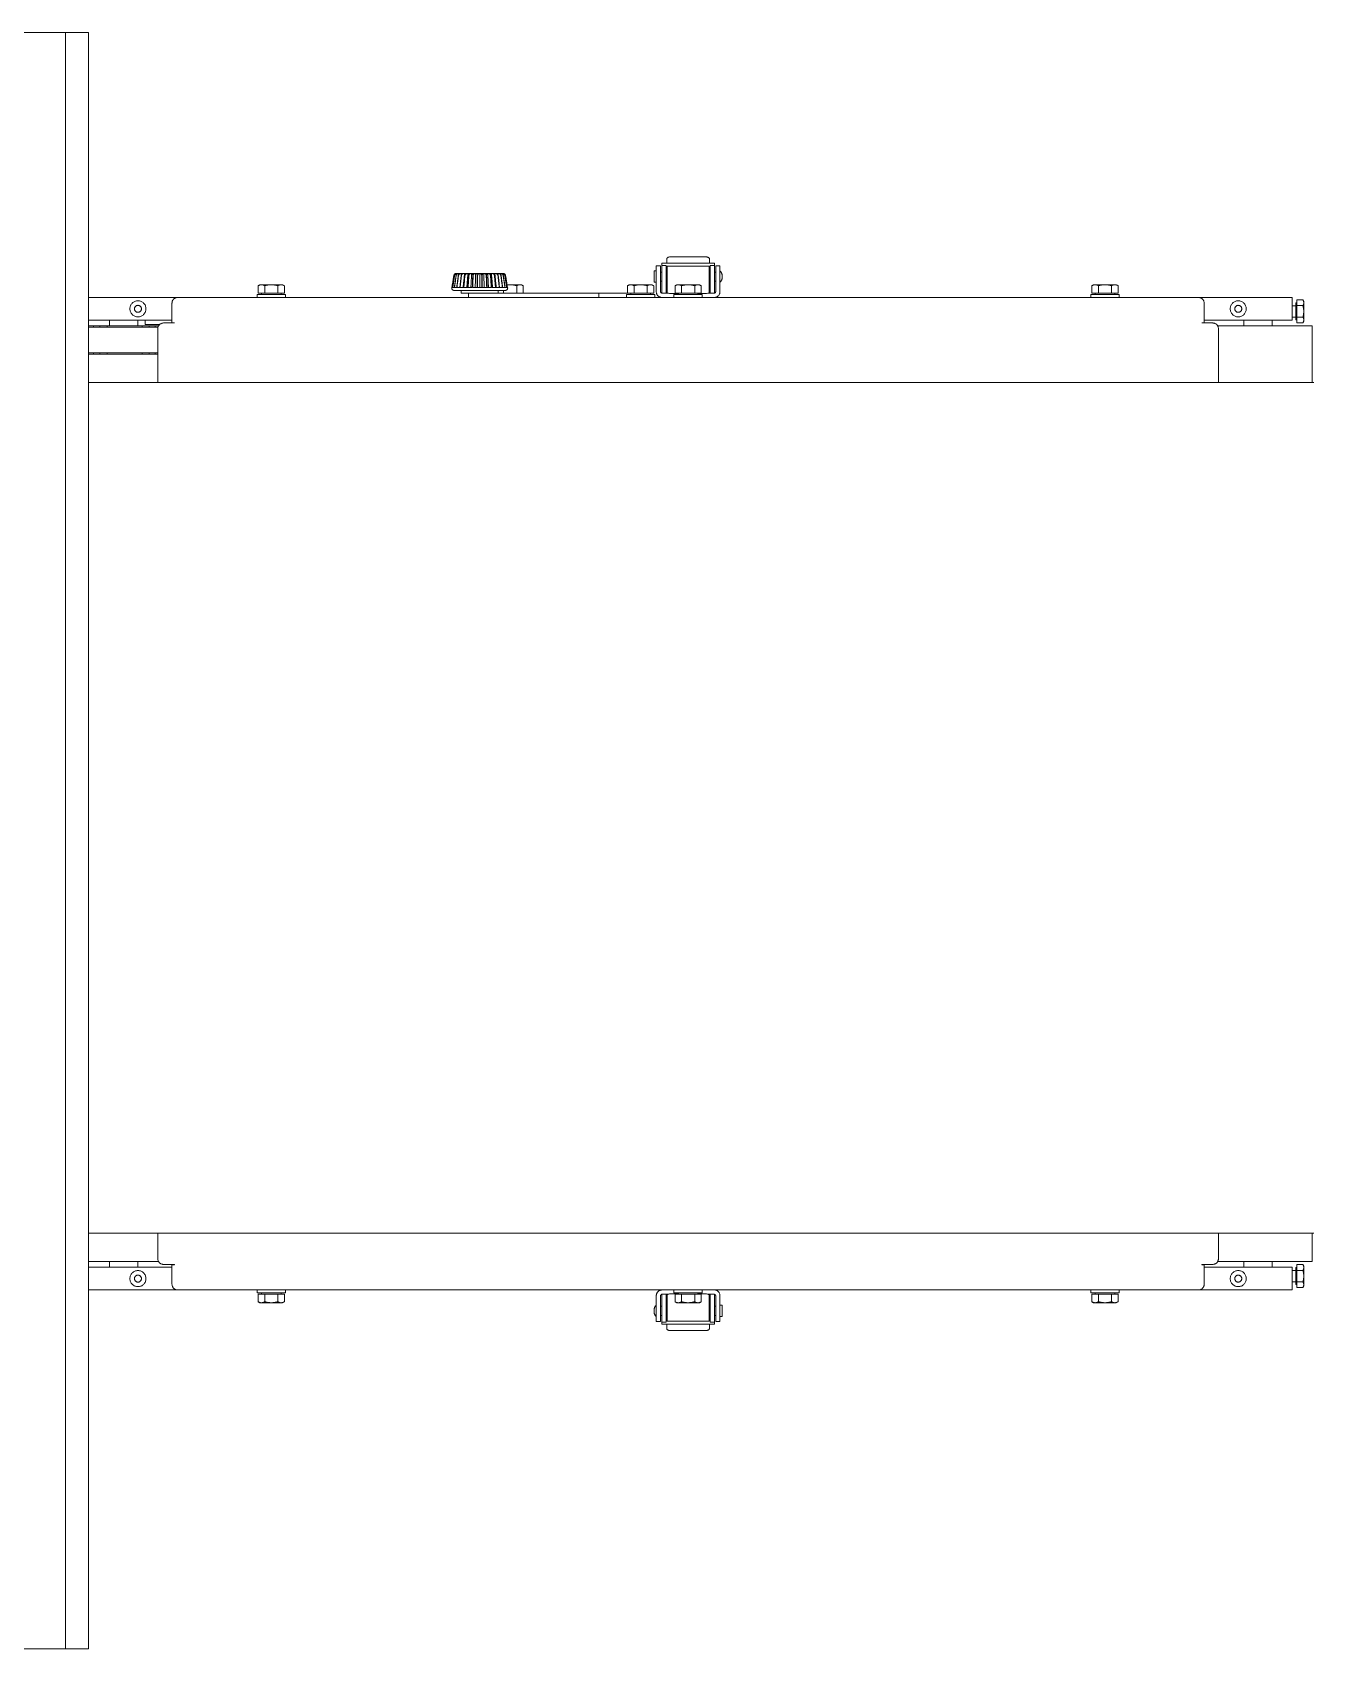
# Model space of a CAD drawing. Extents: x -681219 to -550379, y -242630 to -158199.
# Drawn here: x -671570 to -671118, y -214197 to -213627 of the extents above; entities that cross this region are included whole.
import ezdxf

# ---------------------------------------------------------------- set-up
doc = ezdxf.new("R2010")
doc.units = 0
doc.header["$LTSCALE"] = 1000
doc.linetypes.add('DASHED2', pattern=[9.525, 6.35, -3.175])
doc.layers.get('0').update_dxf_attribs({"linetype": 'CONTINUOUS'})
doc.layers.add('future', color=4, linetype='DASHED2', lineweight=0)

# ---------------------------------------------------------------- blocks, each defined once
blk = doc.blocks.new('A$Caddf9ae6')
at = {"color": 0}
for p, q in [((-152.79, -2654.37), (-153.33, -2654.68)), ((-153.33, -2656.77), (-153.33, -2654.68)), ((-152.32, -2654.37), (-152.79, -2654.37)), ((-149.29, -2654.37), (-152.32, -2654.37)), ((-151.31, -2656.77), (-151.31, -2654.68)), ((-146.26, -2654.37), (-149.29, -2654.37)), ((-147.27, -2656.77), (-147.27, -2654.68)), ((-145.79, -2654.37), (-146.26, -2654.37)), ((-145.79, -2654.37), (-145.25, -2654.68)), ((-145.25, -2656.77), (-145.25, -2654.68)), ((-144.19, -2684.74), (-144.19, -2651.47)), ((-134.19, -2651.47), (-144.19, -2651.47)), ((-134.19, -2670.47), (-134.19, -2650.77)), ((165.81, -2650.77), (165.81, -2670.47)), ((185.81, -2651.47), (165.81, -2651.47)), ((185.81, -2651.47), (185.81, -2684.74)), ((187.41, -2654.37), (186.87, -2654.68)), ((186.87, -2656.77), (186.87, -2654.68)), ((187.88, -2654.37), (187.41, -2654.37)), ((190.91, -2654.37), (187.88, -2654.37)), ((188.89, -2656.77), (188.89, -2654.68)), ((193.94, -2654.37), (190.91, -2654.37)), ((192.93, -2656.77), (192.93, -2654.68)), ((194.41, -2654.37), (193.94, -2654.37)), ((194.41, -2654.37), (194.95, -2654.68)), ((194.95, -2656.77), (194.95, -2654.68)), ((-154.19, -2658.47), (-154.19, -2671.47)), ((-154.19, -2658.47), (-146.19, -2658.47)), ((-151.31, -2656.77), (-153.33, -2656.77)), ((-152.3, -2656.77), (-152.3, -2657.17)), ((-152.3, -2657.17), (-146.27, -2657.17)), ((-147.27, -2656.77), (-151.31, -2656.77)), ((-151.29, -2657.17), (-151.29, -2658.47)), ((-147.29, -2657.17), (-147.29, -2658.47)), ((-145.25, -2656.77), (-147.27, -2656.77)), ((-146.27, -2656.77), (-146.27, -2657.17)), ((-146.19, -2671.47), (-146.19, -2658.47)), ((188.89, -2656.77), (186.87, -2656.77)), ((187.81, -2658.47), (195.81, -2658.47)), ((187.81, -2658.47), (187.81, -2671.47)), ((187.9, -2656.77), (187.9, -2657.17)), ((187.9, -2657.17), (193.93, -2657.17)), ((192.93, -2656.77), (188.89, -2656.77)), ((188.91, -2657.17), (188.91, -2658.47)), ((192.91, -2657.17), (192.91, -2658.47)), ((194.95, -2656.77), (192.93, -2656.77)), ((193.93, -2656.77), (193.93, -2657.17)), ((195.81, -2671.47), (195.81, -2658.47)), ((-146.19, -2665.47), (-144.19, -2665.47)), ((185.81, -2665.47), (187.81, -2665.47)), ((-154.19, -2691.47), (-154.19, -2671.47)), ((-146.19, -2689.47), (-146.19, -2671.47)), ((-134.19, -2670.47), (-134.19, -3070.47)), ((165.81, -3070.47), (165.81, -2670.47)), ((187.81, -2671.47), (187.81, -2689.47)), ((195.81, -2671.47), (195.81, -2691.47)), ((-146.19, -2675.47), (-144.19, -2675.47)), ((185.81, -2675.47), (187.81, -2675.47)), ((-134.19, -2684.47), (-143.19, -2684.47)), ((184.81, -2684.47), (165.81, -2684.47)), ((-152.19, -2689.47), (-145.29, -2689.47)), ((-145.29, -2690.3), (-145.29, -2689.47)), ((-145.19, -2690.3), (-145.29, -2690.3)), ((-145.19, -2686.47), (-145.19, -2689.39)), ((-145.19, -2689.39), (-145.19, -2689.55)), ((-145.19, -2689.55), (-145.19, -2690.3)), ((186.81, -2689.39), (186.81, -2686.47)), ((186.81, -2689.39), (186.81, -2689.55)), ((186.81, -2690.3), (186.81, -2689.55)), ((186.91, -2690.3), (186.81, -2690.3)), ((186.91, -2689.47), (193.81, -2689.47)), ((186.91, -2689.47), (186.91, -2690.3)), ((-154.19, -3051.47), (-154.19, -2691.47)), ((195.81, -2691.47), (195.81, -3051.47)), ((-158.69, -2720.47), (-158.33, -2719.85)), ((-158.69, -2720.47), (-158.69, -2721)), ((-158.69, -2721), (-158.69, -2724.47)), ((-158.69, -2724.47), (-158.69, -2727.93)), ((-155.69, -2719.85), (-158.33, -2719.85)), ((-155.69, -2722.16), (-158.33, -2722.16)), ((-155.69, -2719.85), (-155.69, -2722.16)), ((-155.69, -2721.03), (-155.19, -2721.03)), ((-155.69, -2722.16), (-155.69, -2726.78)), ((-155.19, -2719.47), (-155.19, -2729.47)), ((-155.19, -2719.47), (-154.19, -2719.47)), ((196.81, -2719.47), (195.81, -2719.47)), ((196.81, -2729.47), (196.81, -2719.47)), ((197.31, -2721.03), (196.81, -2721.03)), ((197.31, -2722.16), (197.31, -2719.85)), ((197.31, -2719.85), (199.96, -2719.85)), ((197.31, -2726.78), (197.31, -2722.16)), ((197.31, -2722.16), (199.96, -2722.16)), ((200.31, -2720.47), (199.96, -2719.85)), ((200.31, -2721), (200.31, -2720.47)), ((200.31, -2724.47), (200.31, -2721)), ((200.31, -2727.93), (200.31, -2724.47)), ((-158.69, -2727.93), (-158.69, -2728.47)), ((-158.69, -2728.47), (-158.33, -2729.09)), ((-155.69, -2726.78), (-158.33, -2726.78)), ((-155.69, -2729.09), (-158.33, -2729.09)), ((-155.69, -2726.78), (-155.69, -2729.09)), ((-155.69, -2727.91), (-155.19, -2727.91)), ((-155.19, -2729.47), (-154.19, -2729.47)), ((196.81, -2729.47), (195.81, -2729.47)), ((197.31, -2727.91), (196.81, -2727.91)), ((197.31, -2726.78), (199.96, -2726.78)), ((197.31, -2729.09), (197.31, -2726.78)), ((197.31, -2729.09), (199.96, -2729.09)), ((200.31, -2728.47), (199.96, -2729.09)), ((200.31, -2728.47), (200.31, -2727.93)), ((-163.7, -2860.23), (-165.29, -2860.23)), ((-165.29, -2860.23), (-165.29, -2861.75)), ((-156.22, -2860.23), (-163.7, -2860.23)), ((-163.55, -2859.47), (-159.56, -2859.47)), ((-163.55, -2859.47), (-163.55, -2860.23)), ((-159.56, -2859.47), (-159.56, -2860.23)), ((205.33, -2860.23), (197.85, -2860.23)), ((203.46, -2859.45), (202.9, -2859.45)), ((206.91, -2860.23), (205.33, -2860.23)), ((206.91, -2860.23), (206.91, -2861.75)), ((-168.54, -2865.45), (-168.54, -2877.49)), ((-167, -2863.92), (-167.78, -2863.92)), ((-166.25, -2863.92), (-167, -2863.92)), ((-166.25, -2862.2), (-166.25, -2862.2)), ((-166.25, -2862.2), (-165.52, -2862.2)), ((-166.25, -2862.2), (-166.25, -2863.92)), ((-166.25, -2880.74), (-166.25, -2862.2)), ((-157.62, -2862.2), (-165.52, -2862.2)), ((-165.52, -2862.2), (-165.52, -2863.72)), ((-157.62, -2863.72), (-165.52, -2863.72)), ((-163.7, -2861.75), (-165.29, -2861.75)), ((-165.17, -2864.04), (-160.29, -2864.04)), ((-165.17, -2878.9), (-165.17, -2864.04)), ((-163.7, -2861.75), (-156.22, -2861.75)), ((-163.17, -2861.75), (-163.17, -2862.2)), ((-163.17, -2863.72), (-163.17, -2864.04)), ((-160.29, -2864.04), (-156.55, -2864.04)), ((-159.94, -2861.75), (-159.94, -2862.2)), ((-159.94, -2863.72), (-159.94, -2864.04)), ((-158.69, -2867.47), (-158.33, -2866.85)), ((-155.69, -2866.85), (-158.33, -2866.85)), ((-157.62, -2862.2), (-155.71, -2862.2)), ((-157.62, -2863.72), (-155.71, -2863.72)), ((-155.85, -2864.04), (-156.55, -2864.04)), ((-155.58, -2864.94), (-155.85, -2864.04)), ((-155.71, -2862.26), (-155.71, -2864.51)), ((-155.69, -2866.85), (-155.69, -2869.16)), ((-155.58, -2868.03), (-155.58, -2864.94)), ((-155.19, -2866.47), (-155.19, -2876.47)), ((-155.19, -2866.47), (-154.19, -2866.47)), ((196.81, -2866.47), (195.81, -2866.47)), ((196.81, -2876.47), (196.81, -2866.47)), ((197.48, -2864.04), (197.2, -2864.94)), ((197.2, -2864.94), (197.2, -2868.03)), ((197.31, -2866.85), (199.96, -2866.85)), ((197.31, -2869.16), (197.31, -2866.85)), ((197.34, -2862.2), (199.25, -2862.2)), ((197.34, -2864.51), (197.34, -2862.26)), ((197.34, -2863.72), (199.25, -2863.72)), ((197.48, -2864.04), (198.18, -2864.04)), ((197.85, -2861.75), (205.33, -2861.75)), ((201.92, -2864.04), (198.18, -2864.04)), ((207.14, -2862.2), (199.25, -2862.2)), ((203.18, -2863.72), (199.25, -2863.72)), ((200.31, -2867.47), (199.96, -2866.85)), ((201.57, -2862.2), (201.57, -2861.75)), ((201.57, -2864.04), (201.57, -2863.72)), ((206.8, -2864.04), (201.92, -2864.04)), ((207.14, -2863.72), (203.18, -2863.72)), ((204.79, -2862.2), (204.79, -2861.75)), ((204.79, -2864.04), (204.79, -2863.72)), ((206.91, -2861.75), (205.33, -2861.75)), ((206.8, -2864.04), (206.8, -2878.9)), ((207.88, -2862.2), (207.14, -2862.2)), ((207.14, -2863.72), (207.14, -2862.2)), ((207.88, -2863.92), (207.88, -2862.2)), ((207.88, -2862.2), (207.88, -2862.2)), ((207.88, -2862.2), (207.88, -2880.74)), ((208.63, -2863.92), (207.88, -2863.92)), ((209.4, -2863.92), (208.63, -2863.92)), ((210.16, -2877.49), (210.16, -2865.45)), ((-158.69, -2867.47), (-158.69, -2868)), ((-158.69, -2868), (-158.69, -2871.47)), ((-158.69, -2871.47), (-158.69, -2874.93)), ((-155.69, -2869.16), (-158.33, -2869.16)), ((-155.69, -2868.03), (-155.19, -2868.03)), ((-155.69, -2869.16), (-155.69, -2873.78)), ((197.31, -2868.03), (196.81, -2868.03)), ((197.31, -2869.16), (199.96, -2869.16)), ((197.31, -2873.78), (197.31, -2869.16)), ((200.31, -2868), (200.31, -2867.47)), ((200.31, -2871.47), (200.31, -2868)), ((200.31, -2874.93), (200.31, -2871.47)), ((-158.69, -2874.93), (-158.69, -2875.47)), ((-158.69, -2875.47), (-158.33, -2876.09)), ((-155.69, -2873.78), (-158.33, -2873.78)), ((-155.69, -2876.09), (-158.33, -2876.09)), ((-155.85, -2878.9), (-155.58, -2878)), ((-155.71, -2878.43), (-155.71, -2880.67)), ((-155.69, -2873.78), (-155.69, -2876.09)), ((-155.69, -2874.91), (-155.19, -2874.91)), ((-155.58, -2878), (-155.58, -2874.91)), ((-155.19, -2876.47), (-154.19, -2876.47)), ((196.81, -2876.47), (195.81, -2876.47)), ((197.31, -2874.91), (196.81, -2874.91)), ((197.2, -2874.91), (197.2, -2878)), ((197.2, -2878), (197.48, -2878.9)), ((197.31, -2873.78), (199.96, -2873.78)), ((197.31, -2876.09), (197.31, -2873.78)), ((197.31, -2876.09), (199.96, -2876.09)), ((197.34, -2880.67), (197.34, -2878.43)), ((200.31, -2875.47), (199.96, -2876.09)), ((200.31, -2875.47), (200.31, -2874.93)), ((-167.78, -2879.01), (-167, -2879.01)), ((-167, -2879.01), (-166.25, -2879.01)), ((-166.25, -2879.01), (-166.25, -2880.74)), ((-166.25, -2880.74), (-166.25, -2880.74)), ((-166.25, -2880.74), (-165.52, -2880.74)), ((-165.52, -2879.21), (-161.55, -2879.21)), ((-165.52, -2879.21), (-165.52, -2880.74)), ((-165.52, -2880.74), (-157.62, -2880.74)), ((-165.29, -2881.18), (-163.7, -2881.18)), ((-165.29, -2882.71), (-165.29, -2881.18)), ((-165.29, -2882.71), (-163.7, -2882.71)), ((-165.17, -2878.9), (-160.29, -2878.9)), ((-156.22, -2881.18), (-163.7, -2881.18)), ((-163.7, -2882.71), (-156.22, -2882.71)), ((-163.17, -2878.9), (-163.17, -2879.21)), ((-163.17, -2880.74), (-163.17, -2881.18)), ((-161.83, -2883.49), (-161.28, -2883.49)), ((-161.55, -2879.21), (-157.62, -2879.21)), ((-160.29, -2878.9), (-156.55, -2878.9)), ((-159.94, -2878.9), (-159.94, -2879.21)), ((-159.94, -2880.74), (-159.94, -2881.18)), ((-155.71, -2879.21), (-157.62, -2879.21)), ((-155.71, -2880.74), (-157.62, -2880.74)), ((-155.85, -2878.9), (-156.55, -2878.9)), ((195.81, -2883.23), (196.81, -2883.23)), ((196.81, -2883.23), (196.81, -2893.23)), ((197.31, -2885.92), (197.31, -2883.61)), ((197.31, -2883.61), (199.96, -2883.61)), ((199.25, -2879.21), (197.34, -2879.21)), ((199.25, -2880.74), (197.34, -2880.74)), ((197.48, -2878.9), (198.18, -2878.9)), ((205.33, -2881.18), (197.85, -2881.18)), ((197.85, -2882.71), (205.33, -2882.71)), ((201.92, -2878.9), (198.18, -2878.9)), ((199.25, -2879.21), (207.14, -2879.21)), ((199.25, -2880.74), (207.14, -2880.74)), ((200.31, -2884.23), (199.96, -2883.61)), ((201.19, -2883.47), (201.19, -2882.71)), ((205.17, -2883.47), (201.19, -2883.47)), ((201.57, -2879.21), (201.57, -2878.9)), ((201.57, -2881.18), (201.57, -2880.74)), ((206.8, -2878.9), (201.92, -2878.9)), ((204.79, -2879.21), (204.79, -2878.9)), ((204.79, -2881.18), (204.79, -2880.74)), ((205.17, -2883.47), (205.17, -2882.71)), ((205.33, -2881.18), (206.91, -2881.18)), ((205.33, -2882.71), (206.91, -2882.71)), ((206.91, -2882.71), (206.91, -2881.18)), ((207.14, -2880.74), (207.14, -2879.21)), ((207.88, -2880.74), (207.14, -2880.74)), ((207.88, -2880.74), (207.88, -2879.01)), ((207.88, -2879.01), (208.63, -2879.01)), ((207.88, -2880.74), (207.88, -2880.74)), ((208.63, -2879.01), (209.4, -2879.01)), ((197.31, -2884.79), (196.81, -2884.79)), ((197.31, -2890.54), (197.31, -2885.92)), ((197.31, -2885.92), (199.96, -2885.92)), ((200.31, -2884.76), (200.31, -2884.23)), ((200.31, -2888.23), (200.31, -2884.76)), ((200.31, -2891.69), (200.31, -2888.23)), ((195.81, -2893.23), (196.81, -2893.23)), ((197.31, -2891.67), (196.81, -2891.67)), ((197.31, -2890.54), (199.96, -2890.54)), ((197.31, -2892.85), (197.31, -2890.54)), ((197.31, -2901.5), (197.31, -2891.67)), ((197.31, -2892.85), (199.96, -2892.85)), ((200.31, -2892.23), (199.96, -2892.85)), ((200.31, -2892.23), (200.31, -2891.69)), ((197.31, -2902.97), (195.81, -2902.97)), ((197.31, -2902.97), (197.31, -2901.5)), ((197.31, -2902.97), (197.31, -2904.97)), ((197.31, -2943.97), (197.31, -2904.97)), ((197.31, -2931.92), (197.31, -2929.61)), ((197.31, -2929.61), (199.96, -2929.61)), ((200.31, -2930.23), (199.96, -2929.61)), ((197.31, -2930.79), (197.31, -2930.79)), ((197.31, -2936.54), (197.31, -2931.92)), ((197.31, -2931.92), (199.96, -2931.92)), ((199.31, -2935.13), (199.24, -2935.11)), ((199.31, -2935.13), (199.31, -2935.16)), ((199.31, -2935.17), (199.31, -2935.44)), ((199.31, -2935.48), (199.31, -2936.02)), ((200.31, -2930.76), (200.31, -2930.23)), ((200.31, -2934.23), (200.31, -2930.76)), ((200.31, -2935.31), (200.31, -2934.23)), ((197.31, -2936.54), (198.31, -2936.54)), ((197.31, -2938.47), (197.31, -2936.54)), ((197.31, -2937.67), (197.31, -2937.67)), ((197.31, -2938.47), (198.31, -2938.47)), ((198.31, -2954.03), (198.31, -2935.9)), ((199.31, -2936.08), (199.31, -2936.86)), ((199.31, -2936.95), (199.31, -2937.96)), ((199.31, -2938.06), (199.31, -2939.26)), ((199.31, -2939.38), (199.31, -2940.74)), ((199.31, -2940.87), (199.31, -2942.35)), ((204.31, -2936.77), (204.31, -2953.16)), ((197.31, -2943.97), (197.31, -2948.97)), ((199.31, -2942.49), (199.31, -2944.04)), ((199.31, -2944.18), (199.31, -2945.75)), ((199.31, -2945.9), (199.31, -2947.44)), ((195.81, -2948.97), (197.31, -2948.97)), ((197.31, -2948.97), (197.31, -2951.47)), ((197.31, -2951.47), (198.31, -2951.47)), ((199.31, -2947.59), (199.31, -2949.06)), ((199.31, -2949.19), (199.31, -2950.55)), ((199.31, -2950.67), (199.31, -2951.87)), ((199.31, -2951.98), (199.31, -2952.99)), ((199.31, -2954.81), (199.24, -2954.82)), ((199.31, -2953.07), (199.31, -2953.86)), ((199.31, -2953.92), (199.31, -2954.45)), ((199.31, -2954.49), (199.31, -2954.76)), ((199.31, -2954.78), (199.31, -2954.81)), ((-158.69, -3014.47), (-158.33, -3013.85)), ((-158.69, -3014.47), (-158.69, -3015)), ((-158.69, -3015), (-158.69, -3018.47)), ((-155.69, -3013.85), (-158.33, -3013.85)), ((-155.69, -3013.85), (-155.69, -3016.16)), ((-155.69, -3015.03), (-155.19, -3015.03)), ((-155.19, -3013.47), (-155.19, -3023.47)), ((-155.19, -3013.47), (-154.19, -3013.47)), ((196.81, -3013.47), (195.81, -3013.47)), ((196.81, -3023.47), (196.81, -3013.47)), ((197.31, -3015.03), (196.81, -3015.03)), ((197.31, -3016.16), (197.31, -3013.85)), ((197.31, -3013.85), (199.96, -3013.85)), ((200.31, -3014.47), (199.96, -3013.85)), ((200.31, -3015), (200.31, -3014.47)), ((200.31, -3018.47), (200.31, -3015)), ((-158.69, -3018.47), (-158.69, -3021.93)), ((-155.69, -3016.16), (-158.33, -3016.16)), ((-155.69, -3020.78), (-158.33, -3020.78)), ((-155.69, -3016.16), (-155.69, -3020.78)), ((-155.69, -3020.78), (-155.69, -3023.09)), ((197.31, -3020.78), (197.31, -3016.16)), ((197.31, -3016.16), (199.96, -3016.16)), ((197.31, -3020.78), (199.96, -3020.78)), ((197.31, -3023.09), (197.31, -3020.78)), ((200.31, -3021.93), (200.31, -3018.47)), ((-158.69, -3021.93), (-158.69, -3022.47)), ((-158.69, -3022.47), (-158.33, -3023.09)), ((-155.69, -3023.09), (-158.33, -3023.09)), ((-155.69, -3021.91), (-155.19, -3021.91)), ((-155.19, -3023.47), (-154.19, -3023.47)), ((196.81, -3023.47), (195.81, -3023.47)), ((197.31, -3021.91), (196.81, -3021.91)), ((197.31, -3023.09), (199.96, -3023.09)), ((200.31, -3022.47), (199.96, -3023.09)), ((200.31, -3022.47), (200.31, -3021.93)), ((-154.19, -3071.47), (-154.19, -3051.47)), ((-145.29, -3053.47), (-152.19, -3053.47)), ((-146.19, -3071.47), (-146.19, -3053.47)), ((-145.29, -3053.47), (-145.29, -3052.64)), ((-145.29, -3052.64), (-145.19, -3052.64)), ((-145.19, -3052.64), (-145.19, -3053.39)), ((-145.19, -3053.55), (-145.19, -3053.39)), ((-145.19, -3056.46), (-145.19, -3053.55)), ((186.81, -3053.39), (186.81, -3052.64)), ((186.81, -3052.64), (186.91, -3052.64)), ((186.81, -3053.55), (186.81, -3053.39)), ((186.81, -3053.55), (186.81, -3056.46)), ((186.91, -3052.64), (186.91, -3053.47)), ((193.81, -3053.47), (186.91, -3053.47)), ((187.81, -3053.47), (187.81, -3071.47)), ((195.81, -3051.47), (195.81, -3071.47)), ((-144.19, -3058.19), (-144.19, -3082.97)), ((-134.19, -3058.46), (-143.19, -3058.46)), ((184.81, -3058.46), (165.81, -3058.46)), ((175.81, -3058.46), (175.81, -3082.97)), ((176.31, -3059.37), (175.81, -3059.37)), ((176.31, -3058.46), (176.31, -3064.15)), ((185.31, -3064.15), (185.31, -3058.4)), ((185.81, -3059.37), (185.31, -3059.37)), ((185.81, -3058.19), (185.81, -3058.33)), ((185.81, -3058.33), (185.81, -3059.19)), ((185.81, -3059.19), (185.81, -3059.37)), ((185.81, -3059.37), (185.81, -3059.42)), ((185.81, -3059.42), (185.81, -3059.99)), ((185.81, -3059.99), (185.81, -3060.21)), ((185.81, -3060.21), (185.81, -3061.01)), ((186.31, -3057.78), (186.31, -3062.41)), ((-144.19, -3065.47), (-146.19, -3065.47)), ((176.31, -3061.5), (175.81, -3061.5)), ((176.31, -3063.97), (175.81, -3063.97)), ((176.31, -3082.97), (176.31, -3064.15)), ((185.81, -3061.5), (185.31, -3061.5)), ((185.81, -3063.97), (185.31, -3063.97)), ((185.31, -3064.15), (185.31, -3082.97)), ((185.81, -3061.01), (185.81, -3061.33)), ((185.81, -3061.33), (185.81, -3061.5)), ((185.81, -3061.5), (185.81, -3061.58)), ((185.81, -3061.58), (185.81, -3062.25)), ((185.81, -3062.25), (185.81, -3062.48)), ((185.81, -3062.48), (185.81, -3063.19)), ((185.81, -3063.19), (185.81, -3063.51)), ((185.81, -3063.51), (185.81, -3063.89)), ((185.81, -3063.89), (185.81, -3063.97)), ((185.81, -3063.97), (185.81, -3064.09)), ((185.81, -3064.09), (185.81, -3064.84)), ((185.81, -3064.84), (185.81, -3065.06)), ((185.81, -3065.06), (185.81, -3065.66)), ((187.81, -3065.47), (185.81, -3065.47)), ((185.81, -3065.66), (185.81, -3065.97)), ((185.81, -3065.97), (185.81, -3066.38)), ((185.81, -3066.38), (185.81, -3066.58)), ((185.81, -3066.58), (185.81, -3066.69)), ((186.31, -3062.97), (186.31, -3062.41)), ((186.31, -3062.97), (187.81, -3062.97)), ((-154.19, -3071.47), (-154.19, -3082.97)), ((-146.19, -3082.97), (-146.19, -3071.47)), ((-134.19, -3082.97), (-134.19, -3070.47)), ((165.81, -3070.47), (165.81, -3082.97)), ((185.81, -3066.69), (185.81, -3066.84)), ((185.81, -3066.84), (185.81, -3067.64)), ((185.81, -3067.64), (185.81, -3067.85)), ((185.81, -3067.85), (185.81, -3068.31)), ((185.81, -3068.31), (185.81, -3068.6)), ((185.81, -3068.6), (185.81, -3069.03)), ((185.81, -3069.03), (185.81, -3069.28)), ((185.81, -3069.28), (185.81, -3069.55)), ((185.81, -3069.55), (185.81, -3069.73)), ((185.81, -3069.73), (185.81, -3070.55)), ((185.81, -3070.55), (185.81, -3070.73)), ((185.81, -3070.73), (185.81, -3071.04)), ((185.81, -3071.04), (185.81, -3071.3)), ((185.81, -3071.3), (185.81, -3071.73)), ((185.81, -3071.73), (185.81, -3072.01)), ((185.81, -3072.01), (185.81, -3072.44)), ((187.81, -3071.47), (187.81, -3082.97)), ((195.81, -3082.97), (195.81, -3071.47)), ((-144.19, -3075.47), (-146.19, -3075.47)), ((175.81, -3076.36), (176.31, -3076.36)), ((185.31, -3076.36), (185.81, -3076.36)), ((185.81, -3072.44), (185.81, -3072.64)), ((185.81, -3072.64), (185.81, -3073.45)), ((185.81, -3073.45), (185.81, -3073.61)), ((185.81, -3073.61), (185.81, -3073.75)), ((185.81, -3073.75), (185.81, -3073.97)), ((185.81, -3073.97), (185.81, -3074.38)), ((185.81, -3074.38), (185.81, -3074.69)), ((185.81, -3074.69), (185.81, -3075.26)), ((185.81, -3075.26), (185.81, -3075.48)), ((187.81, -3075.47), (185.81, -3075.47)), ((185.81, -3075.48), (185.81, -3076.24)), ((185.81, -3076.24), (185.81, -3076.36)), ((185.81, -3076.36), (185.81, -3076.5)), ((185.81, -3076.5), (185.81, -3076.88)), ((185.81, -3076.88), (185.81, -3077.21)), ((185.81, -3077.21), (185.81, -3077.89)), ((185.81, -3077.89), (185.81, -3078.12)), ((-280.69, -3082.97), (-256.69, -3082.97)), ((-280.69, -3090.97), (-280.69, -3082.97)), ((265.31, -3082.97), (-256.69, -3082.97)), ((175.81, -3078.9), (176.31, -3078.9)), ((175.81, -3081.12), (176.31, -3081.12)), ((175.81, -3082.93), (176.31, -3082.93)), ((185.31, -3078.9), (185.81, -3078.9)), ((185.31, -3081.12), (185.81, -3081.12)), ((185.31, -3082.93), (185.81, -3082.93)), ((185.81, -3078.12), (185.81, -3078.81)), ((185.81, -3078.81), (185.81, -3078.9)), ((185.81, -3078.9), (185.81, -3079.14)), ((185.81, -3079.14), (185.81, -3079.46)), ((185.81, -3079.46), (185.81, -3080.24)), ((185.81, -3080.24), (185.81, -3080.47)), ((185.81, -3080.47), (185.81, -3081.06)), ((185.81, -3081.06), (185.81, -3081.12)), ((185.81, -3081.12), (185.81, -3081.37)), ((185.81, -3081.37), (185.81, -3082.22)), ((185.81, -3082.22), (185.81, -3082.43)), ((185.81, -3082.43), (185.81, -3082.9)), ((185.81, -3082.9), (185.81, -3082.93)), ((185.81, -3082.93), (185.81, -3082.97)), ((265.31, -3082.97), (289.31, -3082.97)), ((289.31, -3090.97), (289.31, -3082.97)), ((-280.69, -3090.97), (-256.69, -3090.97)), ((-280.69, -3090.97), (-280.69, -3534.97)), ((-280.69, -3090.97), (-256.69, -3090.97)), ((265.31, -3090.97), (-256.69, -3090.97)), ((265.31, -3090.97), (-256.69, -3090.97)), ((265.31, -3090.97), (289.31, -3090.97)), ((265.31, -3090.97), (289.31, -3090.97)), ((289.31, -3090.97), (289.31, -3534.97))]:
    blk.add_line(p, q, dxfattribs=at)
for centre, radius in [((-150.19, -2677.47), 2.83), ((-150.19, -2677.47), 1.23), ((191.81, -2677.47), 2.83), ((191.81, -2677.47), 1.23), ((-150.19, -3065.47), 2.83), ((-150.19, -3065.47), 1.23), ((191.81, -3065.47), 2.83), ((191.81, -3065.47), 1.23)]:
    blk.add_circle(centre, radius, dxfattribs=at)
for centre, radius, start, end in [((-152.19, -2691.47), 2, 90, 180), ((193.81, -2691.47), 2, 0, 90), ((-156.22, -2862.26), 2.03, 0, 90), ((197.85, -2862.26), 2.03, 90, 180), ((202.9, -2861.73), 2.28, 90, 138.8132), ((203.46, -2861.73), 2.28, 41.1868, 90), ((-164.22, -2864.23), 0.508, 90, 157.9757), ((-156.22, -2862.26), 0.508, 0, 90), ((197.85, -2862.26), 0.508, 90, 180), ((205.85, -2864.23), 0.508, 22.0243, 90), ((-164.22, -2878.71), 0.508, 202.0243, 270), ((-161.83, -2881.2), 2.28, 221.1868, 270), ((-161.28, -2881.2), 2.28, 270, 318.8132), ((-156.22, -2880.67), 0.508, 270, 0), ((-156.22, -2880.67), 2.03, 270, 0), ((197.85, -2880.67), 2.03, 180, 270), ((197.85, -2880.67), 0.508, 180, 270), ((205.85, -2878.71), 0.508, 270, 337.9757), ((199.11, -2935.9), 0.8, 81, 180), ((203.31, -2936.77), 1, 0, 6.0246), ((199.11, -2954.03), 0.8, 180, 279), ((203.31, -2953.16), 1, 353.9754, 0), ((-152.19, -3051.47), 2, 180, 270), ((193.81, -3051.47), 2, 270, 0)]:
    blk.add_arc(centre, radius, start, end, dxfattribs=at)
for centre, major_axis, ratio, start_param, end_param in [((-143.19, -2686.47), (-2, 0), 0.99863, 4.712389, 6.283185), ((184.81, -2686.47), (2, 0), 0.99863, 0, 1.570796), ((-167.78, -2865.45), (0, 1.52), 0.5, 0, 1.570796), ((209.4, -2865.45), (0, 1.52), 0.5, 4.712389, 6.283185), ((-167.78, -2877.49), (0, -1.52), 0.5, 4.712389, 6.283185), ((209.4, -2877.49), (0, -1.52), 0.5, 0, 1.570796), ((-143.19, -3056.46), (-2, 0), 0.99863, 0, 1.570796), ((184.81, -3056.46), (2, 0), 0.99863, 4.712389, 6.283185)]:
    blk.add_ellipse(centre, major_axis=major_axis, ratio=ratio, start_param=start_param, end_param=end_param, dxfattribs=at)
for points, weights in [([(-152.32, -2654.37), (-152.79, -2654.37), (-153.33, -2654.68)], [1, 1.0379548493, 1]), ([(-151.31, -2654.68), (-151.85, -2654.37), (-152.32, -2654.37)], [1, 1.0379548493, 1]), ([(-149.29, -2654.37), (-150.22, -2654.37), (-151.31, -2654.68)], [1, 1.0379548493, 1]), ([(-147.27, -2654.68), (-148.35, -2654.37), (-149.29, -2654.37)], [1, 1.0379548493, 1]), ([(-146.26, -2654.37), (-146.72, -2654.37), (-147.27, -2654.68)], [1, 1.0379548493, 1]), ([(-145.25, -2654.68), (-145.79, -2654.37), (-146.26, -2654.37)], [1, 1.0379548493, 1]), ([(187.88, -2654.37), (187.41, -2654.37), (186.87, -2654.68)], [1, 1.0379548493, 1]), ([(188.89, -2654.68), (188.35, -2654.37), (187.88, -2654.37)], [1, 1.0379548493, 1]), ([(190.91, -2654.37), (189.98, -2654.37), (188.89, -2654.68)], [1, 1.0379548493, 1]), ([(192.93, -2654.68), (191.85, -2654.37), (190.91, -2654.37)], [1, 1.0379548493, 1]), ([(193.94, -2654.37), (193.48, -2654.37), (192.93, -2654.68)], [1, 1.0379548493, 1]), ([(194.95, -2654.68), (194.41, -2654.37), (193.94, -2654.37)], [1, 1.0379548493, 1]), ([(-158.33, -2719.85), (-158.69, -2720.47), (-158.69, -2721)], [1, 1.0379548493, 1]), ([(-158.69, -2721), (-158.69, -2721.54), (-158.33, -2722.16)], [1, 1.0379548493, 1]), ([(-158.33, -2722.16), (-158.69, -2723.4), (-158.69, -2724.47)], [1, 1.0379548493, 1]), ([(-158.69, -2724.47), (-158.69, -2725.54), (-158.33, -2726.78)], [1, 1.0379548493, 1]), ([(200.31, -2721), (200.31, -2720.47), (199.96, -2719.85)], [1, 1.0379548493, 1]), ([(199.96, -2722.16), (200.31, -2721.54), (200.31, -2721)], [1, 1.0379548493, 1]), ([(200.31, -2724.47), (200.31, -2723.4), (199.96, -2722.16)], [1, 1.0379548493, 1]), ([(199.96, -2726.78), (200.31, -2725.54), (200.31, -2724.47)], [1, 1.0379548493, 1]), ([(-158.33, -2726.78), (-158.69, -2727.4), (-158.69, -2727.93)], [1, 1.0379548493, 1]), ([(-158.69, -2727.93), (-158.69, -2728.47), (-158.33, -2729.09)], [1, 1.0379548493, 1]), ([(200.31, -2727.93), (200.31, -2727.4), (199.96, -2726.78)], [1, 1.0379548493, 1]), ([(199.96, -2729.09), (200.31, -2728.47), (200.31, -2727.93)], [1, 1.0379548493, 1]), ([(-158.33, -2866.85), (-158.69, -2867.47), (-158.69, -2868)], [1, 1.0379548493, 1]), ([(200.31, -2868), (200.31, -2867.47), (199.96, -2866.85)], [1, 1.0379548493, 1]), ([(-158.69, -2868), (-158.69, -2868.54), (-158.33, -2869.16)], [1, 1.0379548493, 1]), ([(-158.33, -2869.16), (-158.69, -2870.4), (-158.69, -2871.47)], [1, 1.0379548493, 1]), ([(-158.69, -2871.47), (-158.69, -2872.54), (-158.33, -2873.78)], [1, 1.0379548493, 1]), ([(199.96, -2869.16), (200.31, -2868.54), (200.31, -2868)], [1, 1.0379548493, 1]), ([(200.31, -2871.47), (200.31, -2870.4), (199.96, -2869.16)], [1, 1.0379548493, 1]), ([(199.96, -2873.78), (200.31, -2872.54), (200.31, -2871.47)], [1, 1.0379548493, 1]), ([(-158.33, -2873.78), (-158.69, -2874.4), (-158.69, -2874.93)], [1, 1.0379548493, 1]), ([(-158.69, -2874.93), (-158.69, -2875.47), (-158.33, -2876.09)], [1, 1.0379548493, 1]), ([(200.31, -2874.93), (200.31, -2874.4), (199.96, -2873.78)], [1, 1.0379548493, 1]), ([(199.96, -2876.09), (200.31, -2875.47), (200.31, -2874.93)], [1, 1.0379548493, 1]), ([(200.31, -2884.76), (200.31, -2884.23), (199.96, -2883.61)], [1, 1.0379548493, 1]), ([(199.96, -2885.92), (200.31, -2885.3), (200.31, -2884.76)], [1, 1.0379548493, 1]), ([(200.31, -2888.23), (200.31, -2887.16), (199.96, -2885.92)], [1, 1.0379548493, 1]), ([(199.96, -2890.54), (200.31, -2889.3), (200.31, -2888.23)], [1, 1.0379548493, 1]), ([(200.31, -2891.69), (200.31, -2891.16), (199.96, -2890.54)], [1, 1.0379548493, 1]), ([(199.96, -2892.85), (200.31, -2892.23), (200.31, -2891.69)], [1, 1.0379548493, 1]), ([(200.31, -2930.76), (200.31, -2930.23), (199.96, -2929.61)], [1, 1.0379548493, 1]), ([(199.96, -2931.92), (200.31, -2931.3), (200.31, -2930.76)], [1, 1.0379548493, 1]), ([(200.31, -2934.23), (200.31, -2933.16), (199.96, -2931.92)], [1, 1.0379548493, 1]), ([(200.23, -2935.3), (200.31, -2934.75), (200.31, -2934.23)], [1.01895623362, 1.01834327069, 1]), ([(-158.33, -3013.85), (-158.69, -3014.47), (-158.69, -3015)], [1, 1.0379548493, 1]), ([(-158.69, -3015), (-158.69, -3015.54), (-158.33, -3016.16)], [1, 1.0379548493, 1]), ([(200.31, -3015), (200.31, -3014.47), (199.96, -3013.85)], [1, 1.0379548493, 1]), ([(199.96, -3016.16), (200.31, -3015.54), (200.31, -3015)], [1, 1.0379548493, 1]), ([(-158.33, -3016.16), (-158.69, -3017.4), (-158.69, -3018.47)], [1, 1.0379548493, 1]), ([(-158.69, -3018.47), (-158.69, -3019.54), (-158.33, -3020.78)], [1, 1.0379548493, 1]), ([(-158.33, -3020.78), (-158.69, -3021.4), (-158.69, -3021.93)], [1, 1.0379548493, 1]), ([(200.31, -3018.47), (200.31, -3017.4), (199.96, -3016.16)], [1, 1.0379548493, 1]), ([(199.96, -3020.78), (200.31, -3019.54), (200.31, -3018.47)], [1, 1.0379548493, 1]), ([(200.31, -3021.93), (200.31, -3021.4), (199.96, -3020.78)], [1, 1.0379548493, 1]), ([(-158.69, -3021.93), (-158.69, -3022.47), (-158.33, -3023.09)], [1, 1.0379548493, 1]), ([(199.96, -3023.09), (200.31, -3022.47), (200.31, -3021.93)], [1, 1.0379548493, 1])]:
    blk.add_rational_spline(points, weights, degree=2, dxfattribs=at)
for points in [[(203.47, -2935.81), (202.15, -2935.6), (200.66, -2935.37), (199.31, -2935.16)], [(199.31, -2935.17), (200.66, -2935.38), (202.15, -2935.62), (203.47, -2935.83)], [(203.47, -2936.08), (202.15, -2935.87), (200.66, -2935.65), (199.31, -2935.44)], [(199.31, -2935.48), (200.66, -2935.69), (202.15, -2935.91), (203.47, -2936.12)], [(203.47, -2936.61), (202.15, -2936.42), (200.66, -2936.21), (199.31, -2936.02)], [(199.31, -2936.08), (200.66, -2936.28), (202.15, -2936.49), (203.47, -2936.67)], [(203.47, -2937.4), (202.15, -2937.23), (200.66, -2937.03), (199.31, -2936.86)], [(199.31, -2936.95), (200.66, -2937.13), (202.15, -2937.32), (203.47, -2937.49)], [(203.47, -2938.42), (202.15, -2938.27), (200.66, -2938.1), (199.31, -2937.96)], [(199.31, -2938.06), (200.66, -2938.22), (202.15, -2938.38), (203.47, -2938.52)], [(204.31, -2939.63), (202.64, -2939.46), (200.98, -2939.29), (199.31, -2939.12)], [(203.47, -2939.64), (202.15, -2939.52), (200.66, -2939.38), (199.31, -2939.26)], [(199.31, -2939.38), (200.66, -2939.51), (202.15, -2939.64), (203.47, -2939.76)], [(204.31, -2940.82), (202.64, -2940.69), (200.98, -2940.55), (199.31, -2940.42)], [(203.47, -2941.02), (202.15, -2940.93), (200.66, -2940.83), (199.31, -2940.74)], [(199.31, -2940.87), (200.66, -2940.97), (202.15, -2941.07), (203.47, -2941.15)], [(204.31, -2942.13), (202.64, -2942.04), (200.98, -2941.95), (199.31, -2941.86)], [(203.47, -2942.52), (202.15, -2942.46), (200.66, -2942.4), (199.31, -2942.35)], [(199.31, -2942.49), (200.66, -2942.55), (202.15, -2942.61), (203.47, -2942.66)], [(204.31, -2943.53), (202.64, -2943.48), (200.98, -2943.43), (199.31, -2943.39)], [(203.47, -2944.1), (202.15, -2944.07), (200.66, -2944.05), (199.31, -2944.04)], [(199.31, -2944.18), (200.66, -2944.21), (202.15, -2944.23), (203.47, -2944.24)], [(204.31, -2944.97), (202.64, -2944.97), (200.98, -2944.97), (199.31, -2944.97)], [(203.47, -2945.7), (202.15, -2945.71), (200.66, -2945.73), (199.31, -2945.75)], [(199.31, -2945.9), (200.66, -2945.89), (202.15, -2945.86), (203.47, -2945.84)], [(204.31, -2946.41), (202.64, -2946.45), (200.98, -2946.5), (199.31, -2946.55)], [(203.47, -2947.27), (202.15, -2947.32), (200.66, -2947.38), (199.31, -2947.44)], [(199.31, -2947.59), (200.66, -2947.54), (202.15, -2947.47), (203.47, -2947.41)], [(204.31, -2947.81), (202.64, -2947.9), (200.98, -2947.99), (199.31, -2948.08)], [(203.47, -2948.78), (202.15, -2948.87), (200.66, -2948.96), (199.31, -2949.06)], [(199.31, -2949.19), (200.66, -2949.11), (202.15, -2949.01), (203.47, -2948.91)], [(204.31, -2949.12), (202.64, -2949.25), (200.98, -2949.38), (199.31, -2949.51)], [(203.47, -2950.18), (202.15, -2950.29), (200.66, -2950.42), (199.31, -2950.55)], [(199.31, -2950.67), (200.66, -2950.56), (202.15, -2950.42), (203.47, -2950.29)], [(204.31, -2950.3), (202.64, -2950.47), (200.98, -2950.64), (199.31, -2950.81)], [(203.47, -2951.41), (202.15, -2951.55), (200.66, -2951.72), (199.31, -2951.87)], [(199.31, -2951.98), (200.66, -2951.83), (202.15, -2951.66), (203.47, -2951.51)], [(203.47, -2952.45), (202.15, -2952.62), (200.66, -2952.81), (199.31, -2952.99)], [(199.31, -2953.07), (200.66, -2952.9), (202.15, -2952.71), (203.47, -2952.53)], [(203.47, -2953.26), (202.15, -2953.45), (200.66, -2953.66), (199.31, -2953.86)], [(199.31, -2953.92), (200.66, -2953.73), (202.15, -2953.51), (203.47, -2953.32)], [(203.47, -2953.82), (202.15, -2954.02), (200.66, -2954.25), (199.31, -2954.45)], [(199.31, -2954.49), (200.66, -2954.29), (202.15, -2954.06), (203.47, -2953.86)], [(203.47, -2954.11), (202.15, -2954.32), (200.66, -2954.55), (199.31, -2954.76)], [(199.31, -2954.78), (200.66, -2954.57), (202.15, -2954.33), (203.47, -2954.12)]]:
    blk.add_open_spline(points, degree=3, dxfattribs=at)
for points, knots in [([(204.31, -2936.67), (204.3, -2936.55), (204.26, -2936.44), (204.16, -2936.24), (204.1, -2936.15), (203.94, -2936.01), (203.85, -2935.94), (203.7, -2935.87), (203.64, -2935.85), (203.57, -2935.83), (203.55, -2935.83), (203.51, -2935.82), (203.49, -2935.82), (203.47, -2935.81)], [0, 0, 0, 0, 0.0480418, 0.0480418, 0.0873269, 0.0873269, 0.1226549, 0.1226549, 0.1404057, 0.1404057, 0.146904, 0.146904, 0.1526482, 0.1526482, 0.1526482, 0.1526482]), ([(203.47, -2935.83), (203.51, -2935.83), (203.55, -2935.84), (203.65, -2935.87), (203.72, -2935.9), (203.88, -2935.99), (203.97, -2936.07), (204.13, -2936.24), (204.18, -2936.35), (204.27, -2936.56), (204.3, -2936.68), (204.31, -2936.79)], [0.0000025, 0.0000025, 0.0000025, 0.0000025, 0.0118368, 0.0118368, 0.0328206, 0.0328206, 0.0705376, 0.0705376, 0.1095239, 0.1095239, 0.1513516, 0.1513516, 0.1513516, 0.1513516]), ([(204.31, -2936.79), (204.3, -2936.7), (204.26, -2936.61), (204.16, -2936.44), (204.1, -2936.37), (203.94, -2936.25), (203.85, -2936.2), (203.7, -2936.13), (203.64, -2936.12), (203.57, -2936.1), (203.55, -2936.09), (203.51, -2936.08), (203.49, -2936.08), (203.47, -2936.08)], [0, 0, 0, 0, 0.0480418, 0.0480418, 0.0873269, 0.0873269, 0.1226549, 0.1226549, 0.1404057, 0.1404057, 0.146904, 0.146904, 0.1526482, 0.1526482, 0.1526482, 0.1526482]), ([(203.47, -2936.12), (203.51, -2936.12), (203.55, -2936.13), (203.65, -2936.16), (203.72, -2936.19), (203.88, -2936.29), (203.97, -2936.37), (204.13, -2936.57), (204.18, -2936.68), (204.27, -2936.91), (204.3, -2937.04), (204.31, -2937.17)], [0.0000025, 0.0000025, 0.0000025, 0.0000025, 0.0118368, 0.0118368, 0.0328206, 0.0328206, 0.0705376, 0.0705376, 0.1095239, 0.1095239, 0.1513516, 0.1513516, 0.1513516, 0.1513516]), ([(204.31, -2937.17), (204.3, -2937.1), (204.26, -2937.03), (204.16, -2936.9), (204.1, -2936.85), (203.94, -2936.75), (203.85, -2936.71), (203.7, -2936.66), (203.64, -2936.65), (203.57, -2936.63), (203.55, -2936.63), (203.51, -2936.62), (203.49, -2936.62), (203.47, -2936.61)], [0, 0, 0, 0, 0.0480418, 0.0480418, 0.0873269, 0.0873269, 0.1226549, 0.1226549, 0.1404057, 0.1404057, 0.146904, 0.146904, 0.1526482, 0.1526482, 0.1526482, 0.1526482]), ([(203.47, -2936.67), (203.51, -2936.68), (203.55, -2936.69), (203.65, -2936.72), (203.72, -2936.75), (203.88, -2936.85), (203.97, -2936.94), (204.13, -2937.14), (204.18, -2937.26), (204.27, -2937.51), (204.3, -2937.64), (204.31, -2937.78)], [0.0000025, 0.0000025, 0.0000025, 0.0000025, 0.0118368, 0.0118368, 0.0328206, 0.0328206, 0.0705376, 0.0705376, 0.1095239, 0.1095239, 0.1513516, 0.1513516, 0.1513516, 0.1513516]), ([(204.31, -2937.78), (204.3, -2937.74), (204.26, -2937.69), (204.16, -2937.61), (204.1, -2937.57), (203.94, -2937.51), (203.85, -2937.48), (203.7, -2937.44), (203.64, -2937.43), (203.57, -2937.42), (203.55, -2937.41), (203.51, -2937.41), (203.49, -2937.41), (203.47, -2937.4)], [0, 0, 0, 0, 0.0480418, 0.0480418, 0.0873269, 0.0873269, 0.1226549, 0.1226549, 0.1404057, 0.1404057, 0.146904, 0.146904, 0.1526482, 0.1526482, 0.1526482, 0.1526482]), ([(203.47, -2937.49), (203.51, -2937.49), (203.55, -2937.5), (203.65, -2937.53), (203.72, -2937.56), (203.88, -2937.66), (203.97, -2937.75), (204.13, -2937.95), (204.18, -2938.07), (204.27, -2938.33), (204.3, -2938.47), (204.31, -2938.61)], [0.0000025, 0.0000025, 0.0000025, 0.0000025, 0.0118368, 0.0118368, 0.0328206, 0.0328206, 0.0705376, 0.0705376, 0.1095239, 0.1095239, 0.1513516, 0.1513516, 0.1513516, 0.1513516]), ([(204.31, -2938.61), (204.3, -2938.59), (204.26, -2938.58), (204.16, -2938.54), (204.1, -2938.52), (203.94, -2938.49), (203.85, -2938.48), (203.7, -2938.45), (203.64, -2938.44), (203.57, -2938.43), (203.55, -2938.43), (203.51, -2938.43), (203.49, -2938.43), (203.47, -2938.42)], [0, 0, 0, 0, 0.0480418, 0.0480418, 0.0873269, 0.0873269, 0.1226549, 0.1226549, 0.1404057, 0.1404057, 0.146904, 0.146904, 0.1526482, 0.1526482, 0.1526482, 0.1526482]), ([(203.47, -2938.52), (203.51, -2938.53), (203.55, -2938.54), (203.65, -2938.56), (203.72, -2938.59), (203.88, -2938.69), (203.97, -2938.78), (204.13, -2938.98), (204.18, -2939.1), (204.27, -2939.35), (204.3, -2939.49), (204.31, -2939.63)], [0.0000025, 0.0000025, 0.0000025, 0.0000025, 0.0118368, 0.0118368, 0.0328206, 0.0328206, 0.0705376, 0.0705376, 0.1095239, 0.1095239, 0.1513516, 0.1513516, 0.1513516, 0.1513516]), ([(204.31, -2939.63), (204.3, -2939.64), (204.26, -2939.65), (204.16, -2939.67), (204.1, -2939.67), (203.94, -2939.67), (203.85, -2939.67), (203.7, -2939.66), (203.64, -2939.66), (203.57, -2939.65), (203.55, -2939.65), (203.51, -2939.64), (203.49, -2939.64), (203.47, -2939.64)], [0, 0, 0, 0, 0.0480418, 0.0480418, 0.0873269, 0.0873269, 0.1226549, 0.1226549, 0.1404057, 0.1404057, 0.146904, 0.146904, 0.1526482, 0.1526482, 0.1526482, 0.1526482]), ([(203.47, -2939.76), (203.51, -2939.76), (203.55, -2939.77), (203.65, -2939.79), (203.72, -2939.82), (203.88, -2939.91), (203.97, -2939.99), (204.13, -2940.19), (204.18, -2940.3), (204.27, -2940.55), (204.3, -2940.68), (204.31, -2940.82)], [0.0000025, 0.0000025, 0.0000025, 0.0000025, 0.0118368, 0.0118368, 0.0328206, 0.0328206, 0.0705376, 0.0705376, 0.1095239, 0.1095239, 0.1513516, 0.1513516, 0.1513516, 0.1513516]), ([(204.31, -2940.82), (204.3, -2940.86), (204.26, -2940.89), (204.16, -2940.95), (204.1, -2940.98), (203.94, -2941.01), (203.85, -2941.02), (203.7, -2941.03), (203.64, -2941.03), (203.57, -2941.03), (203.55, -2941.03), (203.51, -2941.02), (203.49, -2941.02), (203.47, -2941.02)], [0, 0, 0, 0, 0.0480418, 0.0480418, 0.0873269, 0.0873269, 0.1226549, 0.1226549, 0.1404057, 0.1404057, 0.146904, 0.146904, 0.1526482, 0.1526482, 0.1526482, 0.1526482]), ([(203.47, -2941.15), (203.51, -2941.15), (203.55, -2941.16), (203.65, -2941.18), (203.72, -2941.2), (203.88, -2941.29), (203.97, -2941.36), (204.13, -2941.54), (204.18, -2941.65), (204.27, -2941.88), (204.3, -2942), (204.31, -2942.13)], [0.0000025, 0.0000025, 0.0000025, 0.0000025, 0.0118368, 0.0118368, 0.0328206, 0.0328206, 0.0705376, 0.0705376, 0.1095239, 0.1095239, 0.1513516, 0.1513516, 0.1513516, 0.1513516]), ([(204.31, -2942.13), (204.3, -2942.19), (204.26, -2942.26), (204.16, -2942.36), (204.1, -2942.41), (203.94, -2942.47), (203.85, -2942.5), (203.7, -2942.52), (203.64, -2942.52), (203.57, -2942.52), (203.55, -2942.52), (203.51, -2942.52), (203.49, -2942.52), (203.47, -2942.52)], [0, 0, 0, 0, 0.0480418, 0.0480418, 0.0873269, 0.0873269, 0.1226549, 0.1226549, 0.1404057, 0.1404057, 0.146904, 0.146904, 0.1526482, 0.1526482, 0.1526482, 0.1526482]), ([(203.47, -2942.66), (203.51, -2942.66), (203.55, -2942.67), (203.65, -2942.68), (203.72, -2942.7), (203.88, -2942.77), (203.97, -2942.84), (204.13, -2943), (204.18, -2943.09), (204.27, -2943.3), (204.3, -2943.41), (204.31, -2943.53)], [0.0000025, 0.0000025, 0.0000025, 0.0000025, 0.0118368, 0.0118368, 0.0328206, 0.0328206, 0.0705376, 0.0705376, 0.1095239, 0.1095239, 0.1513516, 0.1513516, 0.1513516, 0.1513516]), ([(204.31, -2943.53), (204.3, -2943.62), (204.26, -2943.7), (204.16, -2943.85), (204.1, -2943.91), (203.94, -2944.01), (203.85, -2944.04), (203.7, -2944.08), (203.64, -2944.09), (203.57, -2944.09), (203.55, -2944.09), (203.51, -2944.1), (203.49, -2944.1), (203.47, -2944.1)], [0, 0, 0, 0, 0.0480418, 0.0480418, 0.0873269, 0.0873269, 0.1226549, 0.1226549, 0.1404057, 0.1404057, 0.146904, 0.146904, 0.1526482, 0.1526482, 0.1526482, 0.1526482]), ([(203.47, -2944.24), (203.51, -2944.24), (203.55, -2944.24), (203.65, -2944.25), (203.72, -2944.27), (203.88, -2944.33), (203.97, -2944.38), (204.13, -2944.52), (204.18, -2944.6), (204.27, -2944.77), (204.3, -2944.87), (204.31, -2944.97)], [0.0000025, 0.0000025, 0.0000025, 0.0000025, 0.0118368, 0.0118368, 0.0328206, 0.0328206, 0.0705376, 0.0705376, 0.1095239, 0.1095239, 0.1513516, 0.1513516, 0.1513516, 0.1513516]), ([(204.31, -2944.97), (204.3, -2945.08), (204.26, -2945.19), (204.16, -2945.37), (204.1, -2945.45), (203.94, -2945.57), (203.85, -2945.62), (203.7, -2945.67), (203.64, -2945.68), (203.57, -2945.69), (203.55, -2945.69), (203.51, -2945.7), (203.49, -2945.7), (203.47, -2945.7)], [0, 0, 0, 0, 0.0480418, 0.0480418, 0.0873269, 0.0873269, 0.1226549, 0.1226549, 0.1404057, 0.1404057, 0.146904, 0.146904, 0.1526482, 0.1526482, 0.1526482, 0.1526482]), ([(203.47, -2945.84), (203.51, -2945.84), (203.55, -2945.84), (203.65, -2945.85), (203.72, -2945.86), (203.88, -2945.9), (203.97, -2945.94), (204.13, -2946.05), (204.18, -2946.11), (204.27, -2946.25), (204.3, -2946.33), (204.31, -2946.41)], [0.0000025, 0.0000025, 0.0000025, 0.0000025, 0.0118368, 0.0118368, 0.0328206, 0.0328206, 0.0705376, 0.0705376, 0.1095239, 0.1095239, 0.1513516, 0.1513516, 0.1513516, 0.1513516]), ([(204.31, -2946.41), (204.3, -2946.54), (204.26, -2946.67), (204.16, -2946.88), (204.1, -2946.97), (203.94, -2947.12), (203.85, -2947.18), (203.7, -2947.24), (203.64, -2947.25), (203.57, -2947.27), (203.55, -2947.27), (203.51, -2947.27), (203.49, -2947.27), (203.47, -2947.27)], [0, 0, 0, 0, 0.0480418, 0.0480418, 0.0873269, 0.0873269, 0.1226549, 0.1226549, 0.1404057, 0.1404057, 0.146904, 0.146904, 0.1526482, 0.1526482, 0.1526482, 0.1526482]), ([(203.47, -2947.41), (203.51, -2947.41), (203.55, -2947.41), (203.65, -2947.41), (203.72, -2947.42), (203.88, -2947.45), (203.97, -2947.47), (204.13, -2947.55), (204.18, -2947.59), (204.27, -2947.69), (204.3, -2947.75), (204.31, -2947.81)], [0.0000025, 0.0000025, 0.0000025, 0.0000025, 0.0118368, 0.0118368, 0.0328206, 0.0328206, 0.0705376, 0.0705376, 0.1095239, 0.1095239, 0.1513516, 0.1513516, 0.1513516, 0.1513516]), ([(204.31, -2947.81), (204.3, -2947.95), (204.26, -2948.09), (204.16, -2948.33), (204.1, -2948.44), (203.94, -2948.6), (203.85, -2948.67), (203.7, -2948.74), (203.64, -2948.75), (203.57, -2948.77), (203.55, -2948.77), (203.51, -2948.78), (203.49, -2948.78), (203.47, -2948.78)], [0, 0, 0, 0, 0.0480418, 0.0480418, 0.0873269, 0.0873269, 0.1226549, 0.1226549, 0.1404057, 0.1404057, 0.146904, 0.146904, 0.1526482, 0.1526482, 0.1526482, 0.1526482]), ([(203.47, -2948.91), (203.51, -2948.91), (203.55, -2948.91), (203.65, -2948.91), (203.72, -2948.91), (203.88, -2948.92), (203.97, -2948.93), (204.13, -2948.97), (204.18, -2948.99), (204.27, -2949.05), (204.3, -2949.08), (204.31, -2949.12)], [0.0000025, 0.0000025, 0.0000025, 0.0000025, 0.0118368, 0.0118368, 0.0328206, 0.0328206, 0.0705376, 0.0705376, 0.1095239, 0.1095239, 0.1513516, 0.1513516, 0.1513516, 0.1513516]), ([(204.31, -2949.12), (204.3, -2949.27), (204.26, -2949.42), (204.16, -2949.68), (204.1, -2949.79), (203.94, -2949.97), (203.85, -2950.04), (203.7, -2950.12), (203.64, -2950.14), (203.57, -2950.16), (203.55, -2950.17), (203.51, -2950.17), (203.49, -2950.17), (203.47, -2950.18)], [0, 0, 0, 0, 0.0480418, 0.0480418, 0.0873269, 0.0873269, 0.1226549, 0.1226549, 0.1404057, 0.1404057, 0.146904, 0.146904, 0.1526482, 0.1526482, 0.1526482, 0.1526482]), ([(203.47, -2950.29), (203.51, -2950.29), (203.55, -2950.29), (203.65, -2950.28), (203.72, -2950.27), (203.88, -2950.27), (203.97, -2950.26), (204.13, -2950.27), (204.18, -2950.27), (204.27, -2950.28), (204.3, -2950.29), (204.31, -2950.3)], [0.0000025, 0.0000025, 0.0000025, 0.0000025, 0.0118368, 0.0118368, 0.0328206, 0.0328206, 0.0705376, 0.0705376, 0.1095239, 0.1095239, 0.1513516, 0.1513516, 0.1513516, 0.1513516]), ([(204.31, -2950.3), (204.3, -2950.46), (204.26, -2950.62), (204.16, -2950.89), (204.1, -2951), (203.94, -2951.19), (203.85, -2951.27), (203.7, -2951.35), (203.64, -2951.37), (203.57, -2951.39), (203.55, -2951.4), (203.51, -2951.4), (203.49, -2951.41), (203.47, -2951.41)], [0, 0, 0, 0, 0.0480418, 0.0480418, 0.0873269, 0.0873269, 0.1226549, 0.1226549, 0.1404057, 0.1404057, 0.146904, 0.146904, 0.1526482, 0.1526482, 0.1526482, 0.1526482]), ([(204.31, -2951.33), (204.3, -2951.49), (204.26, -2951.64), (204.16, -2951.91), (204.1, -2952.03), (203.94, -2952.22), (203.85, -2952.3), (203.7, -2952.38), (203.64, -2952.41), (203.57, -2952.43), (203.55, -2952.43), (203.51, -2952.44), (203.49, -2952.45), (203.47, -2952.45)], [0, 0, 0, 0, 0.0480418, 0.0480418, 0.0873269, 0.0873269, 0.1226549, 0.1226549, 0.1404057, 0.1404057, 0.146904, 0.146904, 0.1526482, 0.1526482, 0.1526482, 0.1526482]), ([(203.47, -2951.51), (203.51, -2951.51), (203.55, -2951.5), (203.65, -2951.49), (203.72, -2951.48), (203.88, -2951.45), (203.97, -2951.44), (204.13, -2951.4), (204.18, -2951.39), (204.27, -2951.35), (204.3, -2951.34), (204.31, -2951.33)], [0.0000025, 0.0000025, 0.0000025, 0.0000025, 0.0118368, 0.0118368, 0.0328206, 0.0328206, 0.0705376, 0.0705376, 0.1095239, 0.1095239, 0.1513516, 0.1513516, 0.1513516, 0.1513516]), ([(204.31, -2952.16), (204.3, -2952.31), (204.26, -2952.46), (204.16, -2952.73), (204.1, -2952.84), (203.94, -2953.03), (203.85, -2953.11), (203.7, -2953.19), (203.64, -2953.22), (203.57, -2953.24), (203.55, -2953.24), (203.51, -2953.25), (203.49, -2953.26), (203.47, -2953.26)], [0, 0, 0, 0, 0.0480418, 0.0480418, 0.0873269, 0.0873269, 0.1226549, 0.1226549, 0.1404057, 0.1404057, 0.146904, 0.146904, 0.1526482, 0.1526482, 0.1526482, 0.1526482]), ([(203.47, -2952.53), (203.51, -2952.53), (203.55, -2952.52), (203.65, -2952.5), (203.72, -2952.49), (203.88, -2952.45), (203.97, -2952.41), (204.13, -2952.34), (204.18, -2952.31), (204.27, -2952.23), (204.3, -2952.19), (204.31, -2952.16)], [0.0000025, 0.0000025, 0.0000025, 0.0000025, 0.0118368, 0.0118368, 0.0328206, 0.0328206, 0.0705376, 0.0705376, 0.1095239, 0.1095239, 0.1513516, 0.1513516, 0.1513516, 0.1513516]), ([(204.31, -2952.77), (204.3, -2952.91), (204.26, -2953.06), (204.16, -2953.31), (204.1, -2953.42), (203.94, -2953.6), (203.85, -2953.67), (203.7, -2953.75), (203.64, -2953.77), (203.57, -2953.8), (203.55, -2953.8), (203.51, -2953.81), (203.49, -2953.82), (203.47, -2953.82)], [0, 0, 0, 0, 0.0480418, 0.0480418, 0.0873269, 0.0873269, 0.1226549, 0.1226549, 0.1404057, 0.1404057, 0.146904, 0.146904, 0.1526482, 0.1526482, 0.1526482, 0.1526482]), ([(203.47, -2953.32), (203.51, -2953.31), (203.55, -2953.31), (203.65, -2953.29), (203.72, -2953.27), (203.88, -2953.21), (203.97, -2953.16), (204.13, -2953.06), (204.18, -2953.01), (204.27, -2952.89), (204.3, -2952.83), (204.31, -2952.77)], [0.0000025, 0.0000025, 0.0000025, 0.0000025, 0.0118368, 0.0118368, 0.0328206, 0.0328206, 0.0705376, 0.0705376, 0.1095239, 0.1095239, 0.1513516, 0.1513516, 0.1513516, 0.1513516]), ([(204.31, -2953.14), (204.29, -2953.29), (204.25, -2953.45), (204.12, -2953.7), (204.04, -2953.8), (203.87, -2953.95), (203.79, -2954), (203.66, -2954.06), (203.62, -2954.07), (203.54, -2954.09), (203.51, -2954.1), (203.47, -2954.11)], [0, 0, 0, 0, 0.055647, 0.055647, 0.0982308, 0.0982308, 0.1279232, 0.1279232, 0.1413125, 0.1413125, 0.1528275, 0.1528275, 0.1528275, 0.1528275]), ([(203.47, -2953.86), (203.51, -2953.85), (203.55, -2953.84), (203.65, -2953.82), (203.72, -2953.79), (203.88, -2953.72), (203.97, -2953.67), (204.13, -2953.53), (204.18, -2953.46), (204.27, -2953.31), (204.3, -2953.22), (204.31, -2953.14)], [0.0000025, 0.0000025, 0.0000025, 0.0000025, 0.0118368, 0.0118368, 0.0328206, 0.0328206, 0.0705376, 0.0705376, 0.1095239, 0.1095239, 0.1513516, 0.1513516, 0.1513516, 0.1513516]), ([(203.47, -2954.12), (203.53, -2954.11), (203.59, -2954.1), (203.73, -2954.05), (203.8, -2954.01), (203.98, -2953.9), (204.06, -2953.82), (204.19, -2953.65), (204.23, -2953.57), (204.28, -2953.42), (204.3, -2953.34), (204.31, -2953.27)], [0, 0, 0, 0, 0.0180321, 0.0180321, 0.0450267, 0.0450267, 0.084215, 0.084215, 0.1132392, 0.1132392, 0.1409196, 0.1409196, 0.1409196, 0.1409196])]:
    blk.add_open_spline(points, degree=3, knots=knots, dxfattribs=at)

msp = doc.modelspace()

# ---------------------------------------------------------------- block references
at = {"layer": 'future', "xscale": -1, "rotation": 270}
msp.add_blockref('A$Caddf9ae6', (-668466.9156, -213916.3249), dxfattribs=at)

doc.saveas('drawing.dxf')
